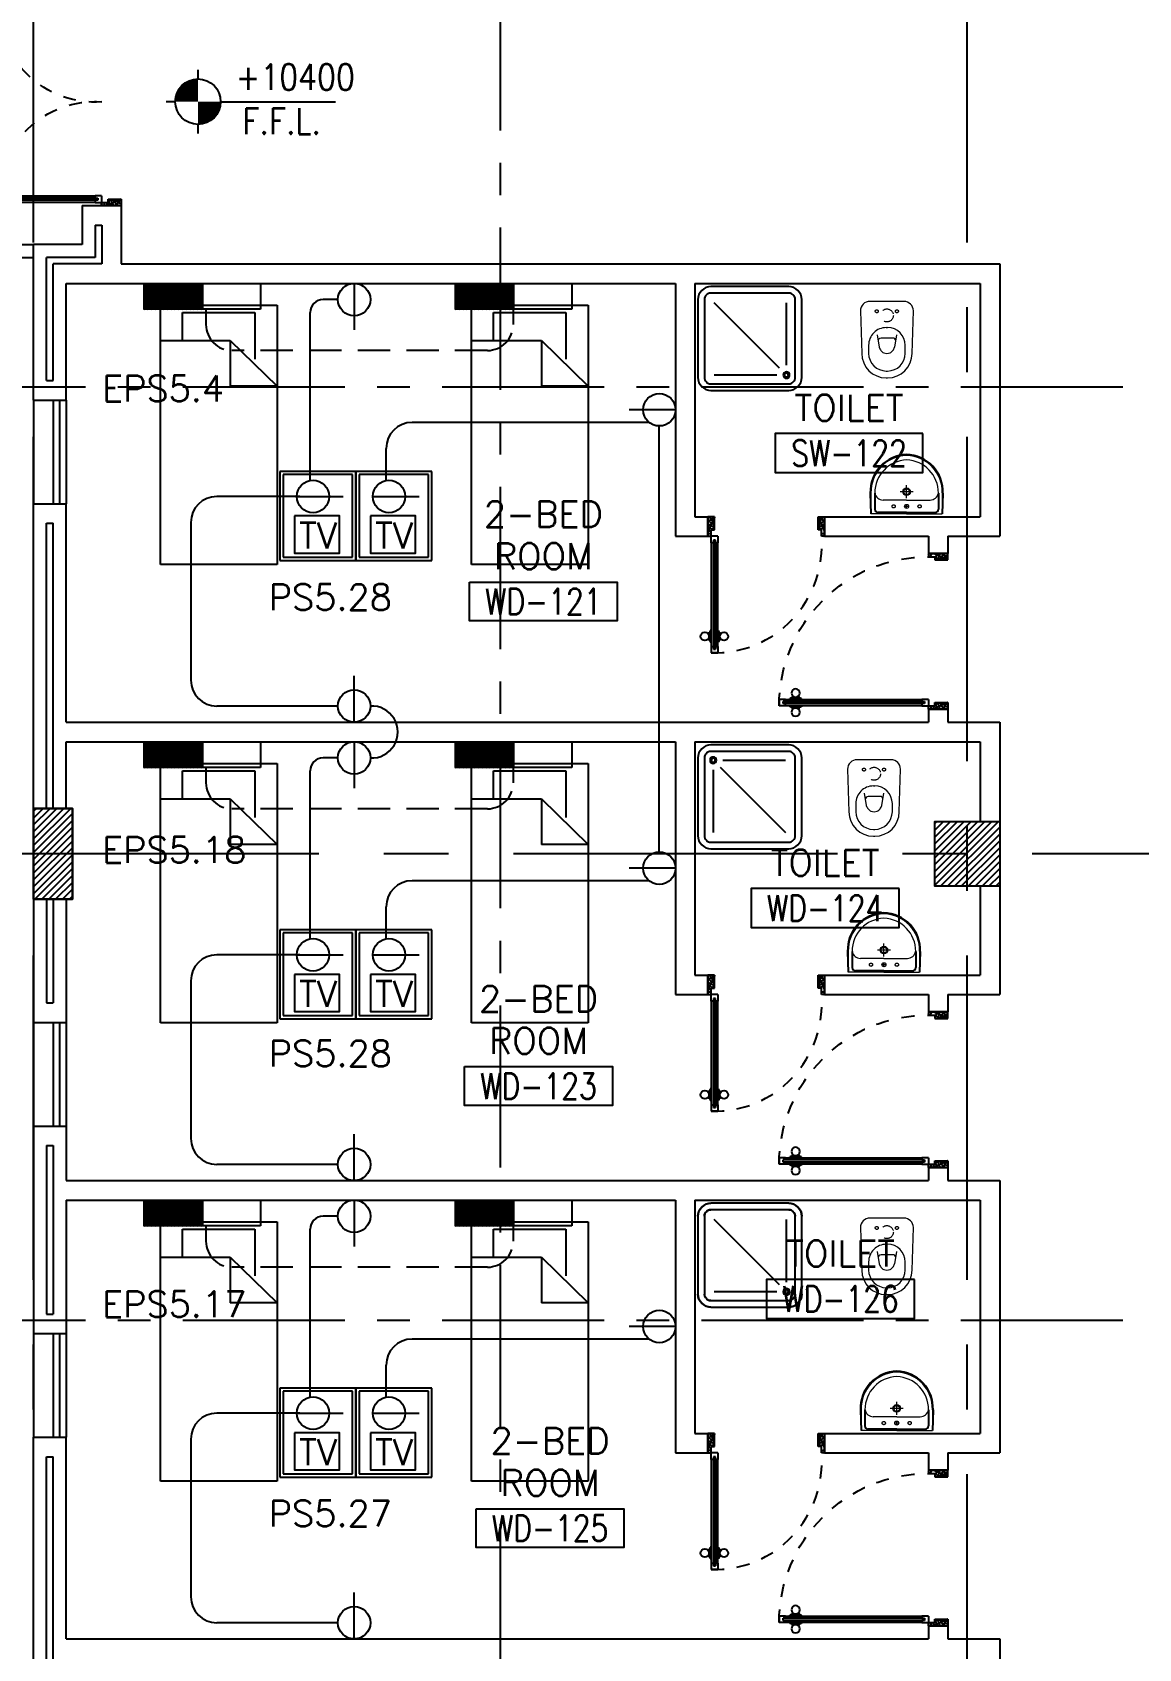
# Model space of a CAD drawing. Extents: x 0 to 93, y -1.5 to 78.
# Drawn here: x 50.06 to 58.59, y 43.69 to 56.16 of the extents above; entities that cross this region are included whole.
import ezdxf
from ezdxf.enums import TextEntityAlignment as Align

# ---------------------------------------------------------------- set-up
doc = ezdxf.new("R2010")
doc.units = 0
doc.header["$MEASUREMENT"] = 0
for name, pattern in [('CENTER', [2, 1.25, -0.25, 0.25, -0.25]), ('CENTERX2', [4, 2.5, -0.5, 0.5, -0.5]), ('DASHED', [0.75, 0.5, -0.25]), ('HIDDEN', [0.375, 0.25, -0.125]), ('HIDDEN2', [0.1875, 0.125, -0.0625])]:
    doc.linetypes.add(name, pattern=pattern)
doc.layers.get('0').update_dxf_attribs({"color": 11, "linetype": 'CONTINUOUS'})
for name, color, linetype in [('AXES', 11, 'CENTERX2'), ('AXES1', 11, 'CENTER'), ('COL', 11, 'CONTINUOUS'), ('DOOR', 11, 'CONTINUOUS'), ('E-CLINE', 4, 'CONTINUOUS'), ('E-HLINE', 4, 'HIDDEN'), ('E-SOCKETS', 4, 'CONTINUOUS'), ('E-TEXT', 4, 'CONTINUOUS'), ('FIX', 11, 'CONTINUOUS'), ('FUR', 11, 'CONTINUOUS'), ('HAT', 11, 'CONTINUOUS'), ('INSUL', 11, 'CONTINUOUS'), ('LEV-PL', 11, 'CONTINUOUS'), ('RM-BOX', 11, 'CONTINUOUS'), ('RM-NAME', 11, 'CONTINUOUS'), ('RM-NO', 11, 'CONTINUOUS'), ('ROOF', 11, 'CONTINUOUS'), ('WALL', 11, 'CONTINUOUS'), ('WIN', 11, 'CONTINUOUS')]:
    doc.layers.add(name, color=color, linetype=linetype)
doc.styles.add('ROMANS', font='ROMANS.shx', dxfattribs={"width": 0.6})
doc.styles.add('S', font='ROMANS.SHX')

# ---------------------------------------------------------------- blocks, each defined once
blk = doc.blocks.new('SHR1')
at = {"layer": 'FIX'}
for p, q in [((-196, 196), (-700, 700)), ((-143, 218), (-143, 700)), ((-218, 143), (-700, 143))]:
    blk.add_line(p, q, dxfattribs=at)
for points in [[(-825, 125), (-825, 725, -0.414214), (-725, 825), (-125, 825, -0.414214), (-25, 725), (-25, 125, -0.414214), (-125, 25), (-725, 25, -0.414214)], [(-775, 125), (-775, 725, -0.414214), (-725, 775), (-125, 775, -0.414214), (-75, 725), (-75, 125, -0.414214), (-125, 75), (-725, 75, -0.414214)]]:
    blk.add_lwpolyline(points, format="xyb", close=True, dxfattribs=at)
for radius in [25, 15]:
    blk.add_circle((-143, 143), radius, dxfattribs=at)
blk = doc.blocks.new('WC1')
at = {"layer": 'FIX', "lineweight": 20}
for p, q in [((-210, 204), (-538, 194)), ((-475, 141), (-538, 141)), ((-137, 0), (-137, 131)), ((-727, 5), (-727, -5)), ((-674, 5), (-674, -5)), ((-534, 24), (-540, 0)), ((-540, 0), (-534, -24)), ((-395, 76), (-490, 60)), ((-339, 5), (-339, -5)), ((-137, -131), (-137, 0)), ((-490, -60), (-395, -76)), ((-538, -141), (-475, -141)), ((-538, -194), (-210, -204)), ((-213, -204), (-210, -204))]:
    blk.add_line(p, q, dxfattribs=at)
at = {"layer": 'FIX', "linetype": 'Continuous', "lineweight": 20}
blk.add_line((-420, -47), (-420, 45), dxfattribs=at)
at = {"layer": 'FIX', "linetype": 'HIDDEN2', "lineweight": 20, "ltscale": 0.3}
blk.add_circle((-245, 0), 49.8, dxfattribs=at)
at = {"layer": 'FIX', "linetype": 'HIDDEN', "lineweight": 20, "ltscale": 0.05}
for centre in [(-213, 78), (-213, -77)]:
    blk.add_circle(centre, 11.6, dxfattribs=at)
at = {"layer": 'FIX', "lineweight": 20}
for centre, radius, start, end in [((-538, 5), 189, 90, 180), ((-538, 5), 136, 90, 180), ((-475, 5), 136, 360, 90), ((-210, 131), 73, 360, 90), ((-473, -7), 68.2, 128.9242, 152.8468), ((-464, -18), 82, 108.496, 128.9242), ((-538, -5), 189, 180, 270), ((-538, -5), 136, 180, 270), ((-473, 7), 68.2, 207.1532, 231.0758), ((-464, 18), 82, 231.0758, 251.504), ((-475, -5), 136, 270, 0), ((-210, -131), 73, 270, 0)]:
    blk.add_arc(centre, radius, start, end, dxfattribs=at)
at = {"layer": 'FIX', "linetype": 'Continuous', "lineweight": 20}
for centre, start, end in [((-443, 46), 357.6662, 91.6121), ((-442, -46), 268.3879, 2.3338)]:
    blk.add_arc(centre, 22.3, start, end, dxfattribs=at)
blk = doc.blocks.new('LAV1')
at = {"layer": 'FIX', "linetype": 'DASHED', "lineweight": 20, "ltscale": 0.05}
for p, q in [((0, 170), (0, 270)), ((0, 170), (0, 270)), ((50, 220), (-50, 220))]:
    blk.add_line(p, q, dxfattribs=at)
at = {"layer": 'FIX', "linetype": 'ByBlock', "ltscale": 0.3}
for p, q in [((-280, 210), (-275, 50)), ((-245, 210), (-245, 85)), ((245, 210), (245, 85)), ((280, 210), (275, 50)), ((0, 60), (-220, 60)), ((0, 60), (220, 60))]:
    blk.add_line(p, q, dxfattribs=at)
at = {"layer": 'FIX', "linetype": 'Continuous', "lineweight": 20}
for p, q in [((-275, 210), (-275, 50)), ((0, 155), (-181, 155)), ((0, 155), (181, 155)), ((275, 210), (275, 50)), ((0, 50), (-275, 50)), ((0, 50), (-252, 50)), ((0, 50), (275, 50)), ((0, 50), (252, 50))]:
    blk.add_line(p, q, dxfattribs=at)
at = {"layer": 'FIX', "lineweight": 20}
for p, q in [((16, 107), (-15, 107)), ((0, 92), (0, 123))]:
    blk.add_line(p, q, dxfattribs=at)
for centre, radius in [((0, 220), 29.5), ((0, 220), 22.5), ((0, 107), 15.5)]:
    blk.add_circle(centre, radius, dxfattribs=at)
at = {"layer": 'FIX', "linetype": 'HIDDEN', "lineweight": 20, "ltscale": 0.05}
for centre in [(-100, 107), (100, 107)]:
    blk.add_circle(centre, 12.4, dxfattribs=at)
at = {"layer": 'FIX', "linetype": 'ByBlock', "ltscale": 0.3}
for centre, radius, start, end in [((7, 220), 287, 91.3776, 182.0064), ((-7, 220), 287, 357.9936, 88.6224), ((-220, 85), 24.9, 179.7021, 269.9486), ((220, 85), 24.9, 270.0514, 0.2979)]:
    blk.add_arc(centre, radius, start, end, dxfattribs=at)
at = {"layer": 'FIX', "linetype": 'Continuous', "lineweight": 20}
for centre, radius, start, end in [((8, 217), 283, 91.6988, 181.351), ((-8, 217), 283, 358.649, 88.3012), ((8, 212), 253, 91.7328, 180.4884), ((-8, 212), 253, 359.5116, 88.2672), ((-179, 222), 66.9, 190.2006, 268.0786), ((179, 222), 66.9, 271.9214, 349.7994)]:
    blk.add_arc(centre, radius, start, end, dxfattribs=at)
blk = doc.blocks.new('LEV1')
at = {"layer": 'LEV-PL'}
for p, q in [((0, 245), (0, 175)), ((-175, 0), (-245, 0)), ((175, 0), (1061, 0)), ((0, -175), (0, -245))]:
    blk.add_line(p, q, dxfattribs=at)
at = {"layer": 'LEV-PL', "const_width": 175}
for points in [[(-88, 0, -0.414214), (0, 88, -1)], [(88, 0, -0.414214), (0, -88, -1)]]:
    blk.add_lwpolyline(points, format="xyb", dxfattribs=at)
at = {"layer": 'LEV-PL'}
blk.add_circle((0, 0), 175, dxfattribs=at)
at = {"layer": 'LEV-PL', "color": 4, "style": 'S', "width": 0.85}
for tag, p in [('+0000', (646, 50)), ('F.F.L.', (646, -250))]:
    blk.add_attdef(tag, text='', height=200, dxfattribs=at).set_placement(p, align=Align.CENTER)
blk = doc.blocks.new('AH20A')
at = {"layer": 'FUR'}
for p, q in [((0, 0.5), (0, -0.5)), ((1, 0.5), (0, 0.5)), ((0.1358, 0.5), (0.1358, -0.0987)), ((1, -0.5), (1, 0.5)), ((0.1358, 0.3112), (0.0277, 0.3112)), ((0.0277, 0.3112), (0.0277, -0.3087)), ((0.1358, -0.0987), (0.3125, -0.5)), ((0.1358, -0.0987), (0.3125, -0.0987)), ((0.3125, -0.5), (0.3125, -0.0987)), ((0.0277, -0.3087), (0.2076, -0.3087)), ((0, -0.5), (1, -0.5))]:
    blk.add_line(p, q, dxfattribs=at)
blk = doc.blocks.new('C11')
at = {"layer": 'HAT'}
h = blk.add_hatch(dxfattribs=at)
h.set_pattern_fill('ANSI31', color=256, scale=300, style=0)
h.set_pattern_definition([(45, (-248556.182, -75061.005), (-26.5165043, 26.5165043), [])])
h.paths.add_polyline_path([(300, 700), (0, 700), (0, 350), (300, 350)])
h.paths.add_polyline_path([(300, 350), (0, 350), (0, 0), (300, 0)])
at = {"layer": 'COL'}
blk.add_lwpolyline([(300, 700), (300, 0), (0, 0), (0, 700)], close=True, dxfattribs=at)
blk = doc.blocks.new('RM1')
at = {"layer": 'RM-BOX'}
blk.add_lwpolyline([(570, -200), (-570, -200), (-570, -500), (570, -500)], close=True, dxfattribs=at)
at = {"layer": 'RM-NAME', "style": 'ROMANS'}
for tag, p in [('ROOMNAME1', (0, 324)), ('ROOMNAME2', (0, 0))]:
    blk.add_attdef(tag, text='', height=200, dxfattribs=at).set_placement(p, align=Align.MIDDLE)
at = {"layer": 'RM-NO', "style": 'ROMANS', "width": 0.8}
blk.add_attdef('ROOMNO', text='', height=200, dxfattribs=at).set_placement((0, -350), align=Align.MIDDLE)
blk = doc.blocks.new('DOOR90')
at = {"layer": 'DOOR', "linetype": 'ByBlock'}
for p, q in [((0, 0), (-150, 0)), ((-200, -25), (-1000, -25)), ((-200, -42), (-1000, -42)), ((-200, -58), (-1000, -58)), ((-1000, -75), (-200, -75))]:
    blk.add_line(p, q, dxfattribs=at)
at = {"layer": 'DOOR', "color": 0, "linetype": 'ByBlock'}
for p, q in [((-150, 0), (-150, -25)), ((-150, 0), (0, 0)), ((0, -50), (0, 0)), ((-1050, -25), (-1050, -75)), ((-1050, -75), (-1050, -25)), ((-1000, -25), (-1050, -25)), ((-1000, -75), (-1050, -75)), ((-1020, -42), (-1020, -58)), ((-1000, -42), (-1020, -42)), ((-1000, -58), (-1020, -58)), ((-1000, -25), (-1000, -42)), ((-1000, -58), (-1000, -75)), ((-968, -25), (-968, -18)), ((-878, -18), (-968, -18)), ((-968, -75), (-968, -82)), ((-878, -82), (-968, -82)), ((-955, -18), (-955, -9)), ((-955, -9), (-890, -9)), ((-955, -18), (-890, -18)), ((-955, -82), (-955, -91)), ((-955, -82), (-890, -82)), ((-955, -91), (-890, -91)), ((-890, -18), (-890, -9)), ((-890, -82), (-890, -91)), ((-878, -25), (-878, -18)), ((-878, -75), (-878, -82)), ((-200, -42), (-200, -25)), ((-200, -25), (-150, -25)), ((-180, -42), (-200, -42)), ((-200, -75), (-200, -58)), ((-200, -58), (-180, -58)), ((-150, -75), (-200, -75)), ((-180, -58), (-180, -42)), ((-150, -75), (-150, -25)), ((-150, -25), (-100, -25)), ((-100, -25), (-100, -50)), ((-100, -50), (0, -50)), ((-100, -850), (0, -850)), ((-100, -875), (-100, -850)), ((0, -850), (0, -900)), ((-150, -900), (-150, -875)), ((-150, -875), (-100, -875)), ((0, -900), (-150, -900)), ((-150, -900), (0, -900))]:
    blk.add_line(p, q, dxfattribs=at)
at = {"layer": 'DOOR', "color": 9, "linetype": 'ByBlock'}
for p, q in [((0, -50), (-114, 0)), ((0, -50), (-40, 0)), ((0, -50), (-100, -37)), ((0, -850), (-114, -900)), ((0, -850), (-100, -863)), ((0, -850), (-40, -900))]:
    blk.add_line(p, q, dxfattribs=at)
at = {"layer": 'DOOR', "color": 0, "linetype": 'ByBlock'}
for centre in [(-923, 24), (-923, -124)]:
    blk.add_circle(centre, 32.4, dxfattribs=at)
at = {"layer": 'DOOR', "color": 9, "linetype": 'ByBlock'}
for centre, radius, start, end in [((0, -50), 74.4, 137.7764, 180), ((0, -50), 54.4, 113.2074, 180), ((0, -50), 154, 161.1053, 166.2858), ((0, -50), 134, 158.1598, 169.28), ((0, -50), 114, 154.0838, 167.3774), ((0, -50), 94.4, 148.0182, 180), ((0, -50), 34.4, 90, 180), ((0, -50), 14.4, 90, 180), ((0, -850), 94.4, 180, 211.9818), ((0, -850), 74.4, 180, 222.2236), ((0, -850), 54.4, 180, 246.7926), ((0, -850), 34.4, 180, 270), ((0, -850), 14.4, 180, 270), ((0, -850), 154, 193.7142, 198.8947), ((0, -850), 134, 190.72, 201.8402)]:
    blk.add_arc(centre, radius, start, end, dxfattribs=at)
at = {"layer": 'DOOR', "linetype": 'HIDDEN', "ltscale": 0.5}
blk.add_arc((-222, -50), 828, 178.2701, 275.003, dxfattribs=at)
blk = doc.blocks.new('DOOR100')
at = {"layer": 'DOOR', "color": 0, "linetype": 'ByBlock'}
for p, q in [((-76, 1251), (-76, 1301)), ((-76, 1301), (-26, 1301)), ((-26, 1301), (-76, 1301)), ((-59, 1251), (-76, 1251)), ((-59, 1251), (-59, 1271)), ((-43, 1271), (-59, 1271)), ((-43, 1251), (-43, 1271)), ((-26, 1251), (-43, 1251)), ((-26, 1251), (-26, 1301)), ((-92, 1206), (-92, 1141)), ((-83, 1206), (-92, 1206)), ((-83, 1141), (-92, 1141)), ((-83, 1129), (-83, 1219)), ((-76, 1219), (-83, 1219)), ((-83, 1206), (-83, 1141)), ((-76, 1129), (-83, 1129)), ((-26, 1219), (-19, 1219)), ((-26, 1129), (-19, 1129)), ((-19, 1129), (-19, 1219)), ((-19, 1206), (-19, 1141)), ((-19, 1206), (-10, 1206)), ((-19, 1141), (-10, 1141)), ((-10, 1206), (-10, 1141)), ((-1201, 0), (-1201, 150)), ((-1201, 150), (-1176, 150)), ((-1201, 150), (-1201, 0)), ((-1176, 150), (-1176, 100)), ((-76, 200), (-59, 200)), ((-76, 150), (-76, 200)), ((-76, 150), (-26, 150)), ((-59, 200), (-59, 180)), ((-59, 180), (-43, 180)), ((-43, 200), (-26, 200)), ((-43, 180), (-43, 200)), ((-26, 200), (-26, 150)), ((-1, 150), (-26, 150)), ((-26, 150), (-26, 100)), ((-1, 150), (-1, 0)), ((-1151, 0), (-1201, 0)), ((-1176, 100), (-1151, 100)), ((-1151, 100), (-1151, 0)), ((-51, 100), (-51, 0)), ((-26, 100), (-51, 100)), ((-51, 0), (-1, 0))]:
    blk.add_line(p, q, dxfattribs=at)
at = {"layer": 'DOOR', "linetype": 'ByBlock'}
for p, q in [((-76, 1251), (-76, 200)), ((-59, 200), (-59, 1251)), ((-43, 200), (-43, 1251)), ((-26, 200), (-26, 1251))]:
    blk.add_line(p, q, dxfattribs=at)
at = {"layer": 'DOOR', "color": 9, "linetype": 'ByBlock'}
for p, q in [((-1151, 0), (-1201, 114)), ((-1151, 0), (-1201, 40)), ((-1151, 0), (-1164, 100)), ((-51, 0), (-1, 114)), ((-51, 0), (-38, 100)), ((-51, 0), (-1, 40))]:
    blk.add_line(p, q, dxfattribs=at)
at = {"layer": 'DOOR', "color": 0, "linetype": 'ByBlock'}
for centre in [(-125, 1174), (22, 1174)]:
    blk.add_circle(centre, 32.4, dxfattribs=at)
at = {"layer": 'DOOR', "linetype": 'HIDDEN', "ltscale": 0.5}
blk.add_arc((-27, 152), 1149, 89.961, 180.0931, dxfattribs=at)
at = {"layer": 'DOOR', "color": 9, "linetype": 'ByBlock'}
for centre, radius, start, end in [((-1151, 0), 154, 103.7142, 108.8947), ((-1151, 0), 134, 100.72, 111.8402), ((-51, 0), 134, 68.1598, 79.28), ((-51, 0), 154, 71.1053, 76.2858), ((-1151, 0), 94.4, 90, 121.9818), ((-1151, 0), 74.4, 90, 132.2236), ((-1151, 0), 54.4, 90, 156.7926), ((-1151, 0), 34.4, 90, 180), ((-1151, 0), 14.4, 90, 180), ((-51, 0), 94.4, 58.0182, 90), ((-51, 0), 74.4, 47.7764, 90), ((-51, 0), 54.4, 23.2074, 90), ((-51, 0), 34.4, 0, 90), ((-51, 0), 14.4, 0, 90), ((-51, 0), 114, 64.0838, 77.3774)]:
    blk.add_arc(centre, radius, start, end, dxfattribs=at)
blk = doc.blocks.new('A$C1DFA4FE8')
at = {"layer": 'DOOR', "color": 0, "linetype": 'ByBlock'}
for p, q in [((0, 1631), (0, 1581)), ((0, 1581), (0, 1631)), ((50, 1631), (0, 1631)), ((50, 1631), (50, 1614)), ((750, 1614), (750, 1631)), ((750, 1631), (800, 1631)), ((950, 1656), (800, 1656)), ((800, 1656), (800, 1631)), ((800, 1581), (800, 1631)), ((800, 1631), (850, 1631)), ((850, 1631), (850, 1606)), ((950, 1606), (950, 1656)), ((50, 1581), (0, 1581)), ((30, 1614), (30, 1598)), ((50, 1614), (30, 1614)), ((50, 1598), (30, 1598)), ((50, 1598), (50, 1581)), ((770, 1614), (750, 1614)), ((750, 1581), (750, 1598)), ((750, 1598), (770, 1598)), ((800, 1581), (750, 1581)), ((770, 1598), (770, 1614)), ((850, 1606), (950, 1606)), ((0, 81), (0, 131)), ((0, 131), (0, 81)), ((50, 131), (0, 131)), ((50, 114), (50, 131)), ((83, 131), (83, 138)), ((173, 138), (83, 138)), ((95, 138), (95, 147)), ((95, 147), (160, 147)), ((95, 138), (160, 138)), ((160, 138), (160, 147)), ((173, 131), (173, 138)), ((750, 131), (750, 114)), ((800, 131), (750, 131)), ((800, 131), (800, 81)), ((50, 81), (0, 81)), ((30, 98), (30, 114)), ((50, 114), (30, 114)), ((50, 98), (30, 98)), ((50, 81), (50, 98)), ((83, 81), (83, 74)), ((173, 74), (83, 74)), ((95, 74), (95, 65)), ((95, 74), (160, 74)), ((95, 65), (160, 65)), ((160, 74), (160, 65)), ((173, 81), (173, 74)), ((750, 114), (770, 114)), ((750, 98), (750, 81)), ((770, 98), (750, 98)), ((750, 81), (800, 81)), ((770, 114), (770, 98)), ((800, 56), (800, 81)), ((800, 81), (850, 81)), ((950, 56), (800, 56)), ((850, 106), (950, 106)), ((850, 81), (850, 106)), ((950, 106), (950, 56))]:
    blk.add_line(p, q, dxfattribs=at)
at = {"layer": 'DOOR', "linetype": 'ByBlock'}
for p, q in [((750, 1631), (50, 1631)), ((750, 1614), (50, 1614)), ((750, 1598), (50, 1598)), ((50, 1581), (750, 1581)), ((50, 131), (750, 131)), ((750, 114), (50, 114)), ((750, 98), (50, 98)), ((750, 81), (50, 81))]:
    blk.add_line(p, q, dxfattribs=at)
at = {"layer": 'DOOR', "color": 9, "linetype": 'ByBlock'}
for p, q in [((950, 1606), (837, 1656)), ((950, 1606), (910, 1656)), ((950, 1606), (850, 1619)), ((950, 106), (837, 56)), ((950, 106), (850, 93)), ((950, 106), (910, 56))]:
    blk.add_line(p, q, dxfattribs=at)
at = {"layer": 'DOOR', "color": 0, "linetype": 'ByBlock'}
for centre in [(128, 179), (128, 32)]:
    blk.add_circle(centre, 32.4, dxfattribs=at)
at = {"layer": 'DOOR', "linetype": 'HIDDEN', "ltscale": 0.5}
for centre, start, end in [((752, 1606), 178.0938, 273.7249), ((752, 106), 86.2751, 181.9062)]:
    blk.add_arc(centre, 752, start, end, dxfattribs=at)
at = {"layer": 'DOOR', "color": 9, "linetype": 'ByBlock'}
for centre, radius, start, end in [((950, 1606), 154, 161.1053, 166.2858), ((950, 1606), 134, 158.1598, 169.28), ((950, 1606), 114, 154.0838, 167.3774), ((950, 1606), 94.4, 148.0182, 180), ((950, 1606), 74.4, 137.7764, 180), ((950, 1606), 54.4, 113.2074, 180), ((950, 1606), 34.4, 90, 180), ((950, 1606), 14.4, 90, 180), ((950, 106), 154, 193.7142, 198.8947), ((950, 106), 134, 190.72, 201.8402), ((950, 106), 114, 192.6226, 205.9162), ((950, 106), 94.4, 180, 211.9818), ((950, 106), 74.4, 180, 222.2236), ((950, 106), 54.4, 180, 246.7926), ((950, 106), 34.4, 180, 270), ((950, 106), 14.4, 180, 270)]:
    blk.add_arc(centre, radius, start, end, dxfattribs=at)
blk = doc.blocks.new('*X94')
at = {"color": 0}
for p, q in [((227929, 162698), (228420, 163190)), ((227929, 162751), (228367, 163190)), ((227929, 162804), (228314, 163190)), ((227929, 162857), (228261, 163190)), ((227929, 162910), (228208, 163190)), ((227929, 162963), (228155, 163190)), ((227929, 163016), (228102, 163190)), ((227929, 163069), (228049, 163190)), ((227929, 163122), (227996, 163190)), ((227929, 163175), (227943, 163190)), ((227973, 162690), (228429, 163145)), ((228026, 162690), (228429, 163092)), ((228079, 162690), (228429, 163039)), ((228132, 162690), (228429, 162986)), ((228185, 162690), (228429, 162933)), ((228239, 162690), (228429, 162880)), ((228292, 162690), (228429, 162827)), ((228345, 162690), (228429, 162774)), ((228398, 162690), (228429, 162721))]:
    blk.add_line(p, q, dxfattribs=at)
blk = doc.blocks.new('COL50')
at = {"layer": 'COL'}
blk.add_lwpolyline([(-250, 250), (-250, -250), (250, -250), (250, 250)], close=True, dxfattribs=at)
blk = doc.blocks.new('BHU')
at = {"color": 8}
for p, q in [((0, -311), (145, 1)), ((0, -340), (159, 1)), ((0, -370), (173, 1)), ((0, -399), (187, 1)), ((0, -281), (132, 1)), ((0, -251), (118, 1)), ((0, -15), (7, 1)), ((0, -44), (21, 1)), ((0, -74), (35, 1)), ((0, -104), (49, 1)), ((0, -133), (63, 1)), ((0, -163), (76, 1)), ((0, -192), (90, 1)), ((0, -222), (104, 1)), ((0, -429), (199, -1)), ((4, -450), (199, -31)), ((18, -450), (199, -61)), ((32, -450), (199, -90)), ((45, -450), (199, -120)), ((59, -450), (199, -149)), ((73, -450), (199, -179)), ((87, -450), (199, -208)), ((101, -450), (199, -238)), ((114, -450), (199, -268)), ((128, -450), (199, -297)), ((142, -450), (199, -327)), ((156, -450), (199, -356)), ((169, -450), (199, -386)), ((183, -450), (199, -416)), ((197, -450), (199, -445))]:
    blk.add_line(p, q, dxfattribs=at)
at = {"layer": 'E-SOCKETS'}
for p, q in [((0, 450), (199, 450)), ((0, -450), (0, 450)), ((199, 450), (199, -450))]:
    blk.add_line(p, q, dxfattribs=at)
at = {"layer": 'E-SOCKETS', "color": 4}
for p, q in [((0, 1), (199, 1)), ((0, -450), (199, -450))]:
    blk.add_line(p, q, dxfattribs=at)

msp = doc.modelspace()

# ---------------------------------------------------------------- linework, layer by layer
at = {"layer": 'AXES'}
for p, q in [((57.2717, -1.4643), (57.2717, 77.3484)), ((50.0717, -1.4643), (50.0717, 76.9984)), ((92.2717, 49.82), (24.2317, 49.82))]:
    msp.add_line(p, q, dxfattribs=at)
at = {"layer": 'AXES1'}
for p, q in [((53.6717, 5.4), (53.6717, 64.22)), ((82.4717, 53.42), (24.2317, 53.42)), ((82.4717, 46.22), (24.2317, 46.22))]:
    msp.add_line(p, q, dxfattribs=at)
at = {"layer": 'E-CLINE', "color": 4}
for p, q in [((52.2044, 52.6994), (52.2044, 53.995)), ((52.7903, 52.6994), (52.7903, 52.9475)), ((52.1244, 52.5764), (51.4842, 52.5764)), ((52.2044, 49.1644), (52.2044, 50.46)), ((52.7903, 49.1644), (52.7903, 49.4125)), ((52.1244, 49.0414), (51.4842, 49.0414)), ((52.2044, 45.6294), (52.2044, 46.925)), ((52.7903, 45.6294), (52.7903, 45.8775)), ((52.1244, 45.5064), (51.4842, 45.5064))]:
    msp.add_line(p, q, dxfattribs=at)
at = {"layer": 'E-CLINE', "color": 4, "linetype": 'ByBlock'}
for p, q in [((52.4183, 54.095), (52.3044, 54.095)), ((54.8185, 53.1475), (52.9903, 53.1475)), ((54.8967, 49.835), (54.8967, 53.12)), ((51.2842, 52.3764), (51.2842, 51.16)), ((52.4183, 50.96), (51.4842, 50.96)), ((52.4183, 50.56), (52.3044, 50.56)), ((54.8185, 49.6125), (52.9903, 49.6125)), ((51.2842, 48.8414), (51.2842, 47.625)), ((52.4183, 47.425), (51.4842, 47.425)), ((52.4183, 47.025), (52.3044, 47.025)), ((54.8185, 46.0775), (52.9903, 46.0775)), ((51.2842, 45.3064), (51.2842, 44.09)), ((52.4183, 43.89), (51.4842, 43.89))]:
    msp.add_line(p, q, dxfattribs=at)
for centre, radius, start, end in [((52.3044, 53.995), 0.1, 90, 180), ((52.9903, 52.9475), 0.2, 90, 180), ((51.4842, 52.3764), 0.2, 90, 180), ((51.4842, 51.16), 0.2, 180, 270), ((52.3044, 50.46), 0.1, 90, 180), ((52.9903, 49.4125), 0.2, 90, 180), ((51.4842, 48.8414), 0.2, 90, 180), ((51.4842, 47.625), 0.2, 180, 270), ((52.3044, 46.925), 0.1, 90, 180), ((52.9903, 45.8775), 0.2, 90, 180), ((51.4842, 45.3064), 0.2, 90, 180), ((51.4842, 44.09), 0.2, 180, 270)]:
    msp.add_arc(centre, radius, start, end, dxfattribs=at)
at = {"layer": 'E-CLINE', "linetype": 'Continuous'}
msp.add_arc((52.6794, 50.76), 0.2003, 266.83356, 93.16644, dxfattribs=at)
at = {"layer": 'E-HLINE', "color": 4}
for p, q in [((51.4007, 54.0206), (51.4007, 53.9025)), ((53.7708, 54.0206), (53.7708, 53.9025)), ((53.5708, 53.7025), (51.6007, 53.7025)), ((51.4007, 50.4856), (51.4007, 50.3675)), ((53.7708, 50.4856), (53.7708, 50.3675)), ((53.5708, 50.1675), (51.6007, 50.1675)), ((51.4007, 46.9506), (51.4007, 46.8325)), ((53.7708, 46.9506), (53.7708, 46.8325)), ((53.5708, 46.6325), (51.6007, 46.6325))]:
    msp.add_line(p, q, dxfattribs=at)
for centre, start, end in [((51.6007, 53.9025), 180, 270), ((53.5708, 53.9025), 270, 0), ((51.6007, 50.3675), 180, 270), ((53.5708, 50.3675), 270, 0), ((51.6007, 46.8325), 180, 270), ((53.5708, 46.8325), 270, 0)]:
    msp.add_arc(centre, 0.2, start, end, dxfattribs=at)
at = {"layer": 'E-SOCKETS'}
for p, q in [((52.5433, 54.22), (52.5433, 53.8617)), ((55.0217, 53.245), (54.6633, 53.245)), ((52.5563, 52.77), (51.9704, 52.77)), ((51.9704, 52.77), (51.9704, 52.0826)), ((52.5563, 52.77), (52.5563, 52.0826)), ((52.5563, 52.0826), (52.5563, 52.77)), ((53.1422, 52.77), (52.5563, 52.77)), ((53.1422, 52.0826), (53.1422, 52.77)), ((52.1011, 52.5764), (52.4595, 52.5764)), ((52.6871, 52.5764), (53.0454, 52.5764)), ((51.9704, 52.0826), (52.5563, 52.0826)), ((52.5563, 52.0826), (53.1422, 52.0826)), ((52.5433, 50.835), (52.5433, 51.1933)), ((52.5433, 50.685), (52.5433, 50.3267)), ((55.0217, 49.71), (54.6633, 49.71)), ((52.5563, 49.235), (51.9704, 49.235)), ((51.9704, 49.235), (51.9704, 48.5476)), ((52.5563, 48.5476), (52.5563, 49.235)), ((52.5563, 49.235), (52.5563, 48.5476)), ((53.1422, 49.235), (52.5563, 49.235)), ((53.1422, 48.5476), (53.1422, 49.235)), ((52.1011, 49.0414), (52.4595, 49.0414)), ((52.6871, 49.0414), (53.0454, 49.0414)), ((51.9704, 48.5476), (52.5563, 48.5476)), ((52.5563, 48.5476), (53.1422, 48.5476)), ((52.5433, 47.3), (52.5433, 47.6583)), ((52.5433, 47.15), (52.5433, 46.7917)), ((55.0217, 46.175), (54.6633, 46.175)), ((52.5563, 45.7), (51.9704, 45.7)), ((51.9704, 45.7), (51.9704, 45.0126)), ((52.5563, 45.0126), (52.5563, 45.7)), ((52.5563, 45.7), (52.5563, 45.0126)), ((53.1422, 45.7), (52.5563, 45.7)), ((53.1422, 45.0126), (53.1422, 45.7)), ((52.1011, 45.5064), (52.4595, 45.5064)), ((52.6871, 45.5064), (53.0454, 45.5064)), ((51.9704, 45.0126), (52.5563, 45.0126)), ((52.5563, 45.0126), (53.1422, 45.0126)), ((52.5433, 43.765), (52.5433, 44.1233))]:
    msp.add_line(p, q, dxfattribs=at)
at = {"layer": 'E-SOCKETS', "color": 8}
for p, q in [((52.5313, 52.745), (51.9954, 52.745)), ((51.9954, 52.745), (51.9954, 52.1076)), ((52.5313, 52.1076), (52.5313, 52.745)), ((52.5813, 52.745), (52.5813, 52.1076)), ((53.1172, 52.745), (52.5813, 52.745)), ((53.1172, 52.1076), (53.1172, 52.745)), ((51.9954, 52.1076), (52.5313, 52.1076)), ((52.5813, 52.1076), (53.1172, 52.1076)), ((52.5313, 49.21), (51.9954, 49.21)), ((51.9954, 49.21), (51.9954, 48.5726)), ((52.5313, 48.5726), (52.5313, 49.21)), ((52.5813, 49.21), (52.5813, 48.5726)), ((53.1172, 49.21), (52.5813, 49.21)), ((53.1172, 48.5726), (53.1172, 49.21)), ((51.9954, 48.5726), (52.5313, 48.5726)), ((52.5813, 48.5726), (53.1172, 48.5726)), ((52.5313, 45.675), (51.9954, 45.675)), ((51.9954, 45.675), (51.9954, 45.0376)), ((52.5313, 45.0376), (52.5313, 45.675)), ((52.5813, 45.675), (52.5813, 45.0376)), ((53.1172, 45.675), (52.5813, 45.675)), ((53.1172, 45.0376), (53.1172, 45.675)), ((51.9954, 45.0376), (52.5313, 45.0376)), ((52.5813, 45.0376), (53.1172, 45.0376))]:
    msp.add_line(p, q, dxfattribs=at)
at = {"layer": 'E-SOCKETS'}
for points in [[(52.0844, 52.4259), (52.0844, 52.1399), (52.4295, 52.1399), (52.4295, 52.4259)], [(52.6704, 52.4259), (52.6704, 52.1399), (53.0154, 52.1399), (53.0154, 52.4259)], [(52.0844, 48.8909), (52.0844, 48.6049), (52.4295, 48.6049), (52.4295, 48.8909)], [(52.6704, 48.8909), (52.6704, 48.6049), (53.0154, 48.6049), (53.0154, 48.8909)], [(52.0844, 45.3559), (52.0844, 45.0699), (52.4295, 45.0699), (52.4295, 45.3559)], [(52.6704, 45.3559), (52.6704, 45.0699), (53.0154, 45.0699), (53.0154, 45.3559)]]:
    msp.add_lwpolyline(points, close=True, dxfattribs=at)
for centre in [(52.5433, 54.095), (54.8967, 53.245), (52.2261, 52.5764), (52.8121, 52.5764), (52.5433, 50.96), (52.5433, 50.56), (54.8967, 49.71), (52.2261, 49.0414), (52.8121, 49.0414), (52.5433, 47.425), (52.5433, 47.025), (54.8967, 46.175), (52.2261, 45.5064), (52.8121, 45.5064), (52.5433, 43.89)]:
    msp.add_circle(centre, 0.125, dxfattribs=at)
at = {"layer": 'FIX'}
for p, q in [((55.8947, 47.125), (55.2947, 47.125)), ((55.1947, 47.025), (55.1947, 46.425)), ((55.2447, 47.025), (55.2447, 46.425)), ((55.8947, 47.075), (55.2947, 47.075)), ((55.877, 46.5177), (55.877, 47)), ((55.9447, 46.425), (55.9447, 47.025)), ((55.9947, 46.425), (55.9947, 47.025)), ((55.2947, 46.375), (55.8947, 46.375)), ((55.802, 46.4427), (55.3197, 46.4427)), ((55.2947, 46.325), (55.8947, 46.325))]:
    msp.add_line(p, q, dxfattribs=at)
at = {"layer": 'FIX', "color": 32, "linetype": 'DASHED', "lineweight": 20, "ltscale": 0.05}
msp.add_line((56.7772, 45.543), (56.6772, 45.543), dxfattribs=at)
at = {"layer": 'FIX', "extrusion": (0, 0, -1)}
for centre, major_axis, start_param, end_param in [((55.2947, 47.025), (-0.0707, 0.0707), 5.4977871, 7.0685835), ((55.8947, 47.025), (-0.0707, 0.0707), 0.7853982, 2.3561945), ((55.2947, 47.025), (-0.0354, 0.0354), 5.4977871, 7.0685835), ((55.8947, 47.025), (-0.0354, 0.0354), 0.7853982, 2.3561945), ((55.2947, 46.425), (-0.0707, 0.0707), 3.9269908, 5.4977871), ((55.2947, 46.425), (0.0354, 0.0354), 2.3561945, 3.9269908), ((55.877, 46.4427), (-0.0177, 0.0177), 3.9269908, 10.2101761), ((55.877, 46.4427), (-0.0106, 0.0106), 3.9269908, 10.2101761), ((55.8947, 46.425), (0.0707, 0.0707), 0.7853982, 2.3561945), ((55.8947, 46.425), (0.0354, 0.0354), 0.7853982, 2.3561945)]:
    msp.add_ellipse(centre, major_axis=major_axis, ratio=1, start_param=start_param, end_param=end_param, dxfattribs=at)
at = {"layer": 'INSUL'}
for p, q in [((50.5467, 54.67), (50.5467, 54.42)), ((50.5467, 54.67), (50.5967, 54.67)), ((50.5967, 54.67), (50.5967, 54.37)), ((50.5467, 54.42), (50.1717, 54.42)), ((50.1717, 53.47), (50.1717, 54.42)), ((50.5967, 54.37), (50.2217, 54.37)), ((50.2217, 53.47), (50.2217, 54.37)), ((50.1717, 53.47), (50.2217, 53.47)), ((50.1717, 52.37), (50.2217, 52.37)), ((50.1717, 50.17), (50.1717, 52.37)), ((50.2217, 50.17), (50.2217, 52.37)), ((50.1717, 49.47), (50.1717, 48.67)), ((50.2217, 49.47), (50.2217, 48.67)), ((50.1717, 48.67), (50.2217, 48.67)), ((50.1717, 47.57), (50.2217, 47.57)), ((50.1717, 47.57), (50.1717, 46.27)), ((50.2217, 47.57), (50.2217, 46.27)), ((50.1717, 46.27), (50.2217, 46.27)), ((50.1717, 45.17), (50.2217, 45.17)), ((50.1717, 42.87), (50.1717, 45.17)), ((50.1717, 45.17), (50.2217, 45.17)), ((50.2217, 42.87), (50.2217, 45.17))]:
    msp.add_line(p, q, dxfattribs=at)
at = {"layer": 'ROOF'}
for p, q in [((40.4517, 54.52), (50.0717, 54.52)), ((40.4517, 54.42), (50.0717, 54.42))]:
    msp.add_line(p, q, dxfattribs=at)
at = {"layer": 'WALL'}
for p, q in [((50.4467, 54.82), (50.4467, 54.52)), ((50.4467, 54.82), (50.7467, 54.82)), ((50.7467, 54.82), (50.7467, 54.37)), ((50.4467, 54.52), (50.0717, 54.52)), ((50.0717, 53.32), (50.0717, 54.52)), ((50.7467, 54.37), (57.5217, 54.37)), ((50.3217, 53.32), (50.3217, 54.22)), ((50.3217, 54.22), (55.0217, 54.22)), ((55.1717, 54.22), (57.3717, 54.22)), ((50.0717, 53.32), (50.3217, 53.32)), ((50.0717, 52.52), (50.3217, 52.52)), ((50.0717, 50.17), (50.0717, 52.52)), ((50.3217, 50.835), (50.3217, 52.52)), ((55.1717, 52.42), (55.2717, 52.42)), ((56.1717, 52.42), (57.3717, 52.42)), ((55.0217, 52.27), (55.2717, 52.27)), ((56.1717, 52.27), (56.9717, 52.27)), ((57.1217, 52.27), (57.5217, 52.27)), ((50.3217, 50.835), (56.9717, 50.835)), ((57.1217, 50.835), (57.5217, 50.835)), ((50.3217, 50.17), (50.3217, 50.685)), ((50.3217, 50.685), (55.0217, 50.685)), ((55.1717, 50.685), (57.3717, 50.685)), ((50.0717, 49.47), (50.0717, 48.52)), ((50.3217, 49.47), (50.3217, 48.52)), ((55.1717, 48.885), (55.2717, 48.885)), ((56.1717, 48.885), (57.3717, 48.885)), ((55.0217, 48.735), (55.2717, 48.735)), ((56.1717, 48.735), (56.9717, 48.735)), ((57.1217, 48.735), (57.5217, 48.735)), ((50.0717, 48.52), (50.3217, 48.52)), ((50.0717, 47.72), (50.3217, 47.72)), ((50.0717, 47.72), (50.0717, 46.12)), ((50.3217, 47.72), (50.3217, 47.3)), ((50.3217, 47.3), (56.9717, 47.3)), ((57.1217, 47.3), (57.5217, 47.3)), ((50.3217, 47.15), (50.3217, 46.12)), ((50.3217, 47.15), (55.0217, 47.15)), ((55.1717, 47.15), (57.3717, 47.15)), ((50.0717, 46.12), (50.3217, 46.12)), ((50.0717, 45.32), (50.3217, 45.32)), ((50.0717, 42.87), (50.0717, 45.32)), ((50.0717, 42.87), (50.0717, 45.32)), ((50.0717, 45.32), (50.3217, 45.32)), ((50.3217, 43.765), (50.3217, 45.32)), ((50.3217, 43.765), (50.3217, 45.32)), ((55.1717, 45.35), (55.2717, 45.35)), ((56.1717, 45.35), (57.3717, 45.35)), ((55.0217, 45.2), (55.2717, 45.2)), ((56.1717, 45.2), (56.9717, 45.2)), ((57.1217, 45.2), (57.5217, 45.2)), ((50.3217, 43.765), (56.9717, 43.765)), ((57.1217, 43.765), (57.5217, 43.765))]:
    msp.add_line(p, q, dxfattribs=at)
at = {"layer": 'WALL', "linetype": 'ByBlock'}
for p, q in [((57.5217, 54.37), (57.5217, 52.27)), ((55.0217, 54.22), (55.0217, 52.27)), ((55.1717, 54.22), (55.1717, 52.42)), ((57.3717, 54.22), (57.3717, 52.42)), ((55.2717, 52.42), (55.2717, 52.27)), ((56.1717, 52.42), (56.1717, 52.27)), ((56.9717, 52.27), (56.9717, 52.1355)), ((57.1217, 52.27), (57.1217, 52.1355)), ((57.1217, 52.1355), (56.9717, 52.1355)), ((57.1217, 50.9355), (56.9717, 50.9355)), ((56.9717, 50.9355), (56.9717, 50.835)), ((57.1217, 50.9355), (57.1217, 50.835)), ((57.5217, 50.835), (57.5217, 48.735)), ((55.0217, 50.685), (55.0217, 48.735)), ((55.1717, 50.685), (55.1717, 48.885)), ((57.3717, 50.685), (57.3717, 50.07)), ((57.3717, 49.57), (57.3717, 48.885)), ((55.2717, 48.885), (55.2717, 48.735)), ((56.1717, 48.885), (56.1717, 48.735)), ((56.9717, 48.735), (56.9717, 48.6005)), ((57.1217, 48.735), (57.1217, 48.6005)), ((57.1217, 48.6005), (56.9717, 48.6005)), ((56.9717, 47.4005), (56.9717, 47.3)), ((57.1217, 47.4005), (56.9717, 47.4005)), ((57.1217, 47.4005), (57.1217, 47.3)), ((57.5217, 47.3), (57.5217, 45.2)), ((55.0217, 47.15), (55.0217, 45.2)), ((55.1717, 47.15), (55.1717, 45.35)), ((57.3717, 47.15), (57.3717, 45.35)), ((55.2717, 45.35), (55.2717, 45.2)), ((56.9717, 45.2), (56.9717, 45.0655)), ((57.1217, 45.2), (57.1217, 45.0655)), ((57.1217, 45.0655), (56.9717, 45.0655)), ((56.9717, 43.8655), (56.9717, 43.765)), ((57.1217, 43.8655), (56.9717, 43.8655)), ((57.1217, 43.8655), (57.1217, 43.765)), ((57.5217, 43.765), (57.5217, 42.87))]:
    msp.add_line(p, q, dxfattribs=at)
at = {"layer": 'WALL', "color": 250, "linetype": 'ByBlock', "ltscale": 0.3}
msp.add_line((56.0272, 46.4651), (56.0292, 46.4631), dxfattribs=at)
at = {"layer": 'WALL', "linetype": 'ByBlock', "ltscale": 0.3}
for points in [[(50.0717, 49.47), (50.3717, 49.47), (50.3717, 50.17), (50.0717, 50.17)], [(57.0217, 50.07), (57.5217, 50.07), (57.5217, 49.57), (57.0217, 49.57)]]:
    msp.add_lwpolyline(points, close=True, dxfattribs=at)
at = {"layer": 'WIN'}
for p, q in [((50.0717, 53.32), (50.0717, 52.52)), ((50.2217, 53.32), (50.2217, 52.52)), ((50.2717, 53.32), (50.2717, 52.52)), ((50.3217, 53.32), (50.3217, 52.52)), ((50.0717, 48.52), (50.0717, 47.72)), ((50.2217, 48.52), (50.2217, 47.72)), ((50.2717, 48.52), (50.2717, 47.72)), ((50.3217, 48.52), (50.3217, 47.72)), ((50.0717, 46.12), (50.0717, 45.32)), ((50.2217, 46.12), (50.2217, 45.32)), ((50.2717, 46.12), (50.2717, 45.32)), ((50.3217, 46.12), (50.3217, 45.32))]:
    msp.add_line(p, q, dxfattribs=at)

# ---------------------------------------------------------------- block references
at = {"layer": 'COL', "linetype": 'ByBlock', "xscale": 0.001, "yscale": 0.001, "zscale": 0.001}
msp.add_blockref('C11', (50.0717, 49.47), dxfattribs=at)
at = {"layer": 'COL', "xscale": -0.001, "yscale": 0.001, "zscale": 0.001}
msp.add_blockref('COL50', (57.2717, 49.82), dxfattribs=at)
at = {"layer": 'DOOR', "color": 0, "linetype": 'ByBlock', "yscale": 0.001, "zscale": 0.001}
for name, p, xscale, rotation in [('A$C1DFA4FE8', (49.796, 56.4759), -0.001, 180), ('DOOR90', (55.2717, 52.42), 0.001, 90), ('DOOR100', (57.1217, 50.9355), -0.001, 90), ('DOOR90', (55.2717, 48.885), 0.001, 90), ('DOOR100', (57.1217, 47.4005), -0.001, 90), ('DOOR90', (55.2717, 45.35), 0.001, 90), ('DOOR100', (57.1217, 43.8655), -0.001, 90)]:
    msp.add_blockref(name, p, dxfattribs=dict(at, xscale=xscale, rotation=rotation))
at = {"layer": 'E-CLINE', "color": 4, "xscale": 0.001000000003841706, "yscale": 0.001000000003841706, "zscale": 0.001, "rotation": 270}
for p in [(51.3717, 54.22), (53.7717, 54.22), (51.3717, 50.685), (53.7717, 50.685), (51.3717, 47.15), (53.7717, 47.15)]:
    msp.add_blockref('BHU', p, dxfattribs=at)
at = {"layer": 'FIX'}
for name, p, xscale, yscale, zscale, rotation in [('SHR1', (56.0197, 53.37), -0.000999999996565748, 0.000999999996565748, 0.001, 90), ('AH20A', (51.4997, 54.0518), -2, 0.9, 2, 90), ('AH20A', (53.8985, 54.0518), -2, 0.9, 2, 90), ('WC1', (56.6517, 54.218), 0.000999999996565748, 0.000999999996565748, 0.001, 90), ('SHR1', (55.1697, 50.685), -0.000999999996565748, 0.000999999996565748, 0.001, 270), ('AH20A', (51.4997, 50.5168), -2, 0.9, 2, 90), ('AH20A', (53.8985, 50.5168), -2, 0.9, 2, 90), ('WC1', (56.5527, 50.683), 0.000999999996565748, 0.000999999996565748, 0.001, 90), ('SHR1', (56.0197, 46.3), -0.000999999996565748, 0.000999999996565748, 0.001, 90), ('WC1', (56.6517, 47.148), 0.000999999996565748, 0.000999999996565748, 0.001, 90), ('AH20A', (51.4997, 46.9818), -2, 0.9, 2, 90), ('AH20A', (53.8985, 46.9818), -2, 0.9, 2, 90)]:
    msp.add_blockref(name, p, dxfattribs=dict(at, xscale=xscale, yscale=yscale, zscale=zscale, rotation=rotation))
at = {"layer": 'FIX', "xscale": 0.001000000003841706, "yscale": 0.000999999996565748, "zscale": 0.001}
for p in [(56.8037, 52.393), (56.6287, 48.858), (56.7277, 45.323)]:
    msp.add_blockref('LAV1', p, dxfattribs=at)
at = {"layer": 'HAT', "xscale": 0.001, "yscale": 0.001, "zscale": 0.001}
msp.add_blockref('*X94', (-170.9069, -113.1197), dxfattribs=at)
at = {"layer": 'LEV-PL'}
ref = msp.add_blockref('LEV1', (51.3389, 55.6213), dxfattribs=dict(at, xscale=0.001, yscale=0.001, zscale=0.001))
ref.add_attrib('F.F.L.', 'F.F.L.', dxfattribs={"color": 4, "height": 0.2, "style": 'S', "width": 0.85}).set_placement((51.9851, 55.3713), align=Align.CENTER)
ref.add_attrib('+0000', '+10400', dxfattribs={"color": 4, "height": 0.2, "style": 'S', "width": 0.85}).set_placement((52.0897, 55.7116), align=Align.CENTER)
at = {"layer": 'RM-NAME', "xscale": 0.001, "yscale": 0.001, "zscale": 0.001}
for p, values in [((56.3594, 53.2609), {'ROOMNO': 'SW-122', 'ROOMNAME2': 'TOILET'}), ((56.1751, 49.7517), {'ROOMNO': 'WD-124', 'ROOMNAME2': 'TOILET'}), ((56.2945, 46.7373), {'ROOMNO': 'WD-126', 'ROOMNAME2': 'TOILET'})]:
    msp.add_blockref('RM1', p, dxfattribs=at).add_auto_attribs(values)
at = {"layer": 'RM-NAME'}
ref = msp.add_blockref('RM1', (54.0018, 52.1167), dxfattribs=dict(at, xscale=-0.001, yscale=0.001, zscale=0.001))
ref.add_attrib('ROOMNO', 'WD-121', dxfattribs={"layer": 'RM-NO', "height": 0.2, "style": 'ROMANS', "width": 0.8}).set_placement((54.0018, 51.7667), align=Align.MIDDLE)
ref.add_attrib('ROOMNAME2', 'ROOM', dxfattribs={"height": 0.2, "style": 'ROMANS'}).set_placement((54.0018, 52.1167), align=Align.MIDDLE)
ref.add_attrib('ROOMNAME1', '2-BED', dxfattribs={"height": 0.2, "style": 'ROMANS'}).set_placement((54.0018, 52.4405), align=Align.MIDDLE)
ref = msp.add_blockref('RM1', (53.9646, 48.3788), dxfattribs=dict(at, xscale=-0.001, yscale=0.001, zscale=0.001))
ref.add_attrib('ROOMNO', 'WD-123', dxfattribs={"layer": 'RM-NO', "height": 0.2, "style": 'ROMANS', "width": 0.8}).set_placement((53.9646, 48.0288), align=Align.MIDDLE)
ref.add_attrib('ROOMNAME2', 'ROOM', dxfattribs={"height": 0.2, "style": 'ROMANS'}).set_placement((53.9646, 48.3788), align=Align.MIDDLE)
ref.add_attrib('ROOMNAME1', '2-BED', dxfattribs={"height": 0.2, "style": 'ROMANS'}).set_placement((53.9646, 48.7026), align=Align.MIDDLE)
ref = msp.add_blockref('RM1', (54.0538, 44.9698), dxfattribs=dict(at, xscale=-0.001, yscale=0.001, zscale=0.001))
ref.add_attrib('ROOMNO', 'WD-125', dxfattribs={"layer": 'RM-NO', "height": 0.2, "style": 'ROMANS', "width": 0.8}).set_placement((54.0538, 44.6198), align=Align.MIDDLE)
ref.add_attrib('ROOMNAME2', 'ROOM', dxfattribs={"height": 0.2, "style": 'ROMANS'}).set_placement((54.0538, 44.9698), align=Align.MIDDLE)
ref.add_attrib('ROOMNAME1', '2-BED', dxfattribs={"height": 0.2, "style": 'ROMANS'}).set_placement((54.0538, 45.2936), align=Align.MIDDLE)

# ---------------------------------------------------------------- texts
at = {"layer": 'E-SOCKETS', "style": 'ROMANS'}
for p in [(52.1185, 52.1759), (52.7044, 52.1759), (52.1185, 48.6409), (52.7044, 48.6409), (52.1185, 45.1059), (52.7044, 45.1059)]:
    msp.add_text('TV', height=0.2, dxfattribs=at).set_placement(p)
at = {"layer": 'E-TEXT', "color": 4, "style": 'ROMANS'}
for s, p in [(' EPS5.4', (50.4609, 53.3086)), (' PS5.28', (51.7464, 51.6996)), (' EPS5.18', (50.4609, 49.7515)), (' PS5.28', (51.7464, 48.1809)), (' EPS5.17', (50.4609, 46.2473)), (' PS5.27', (51.7464, 44.6326))]:
    msp.add_text(s, height=0.2, dxfattribs=at).set_placement(p)

doc.saveas('drawing.dxf')
